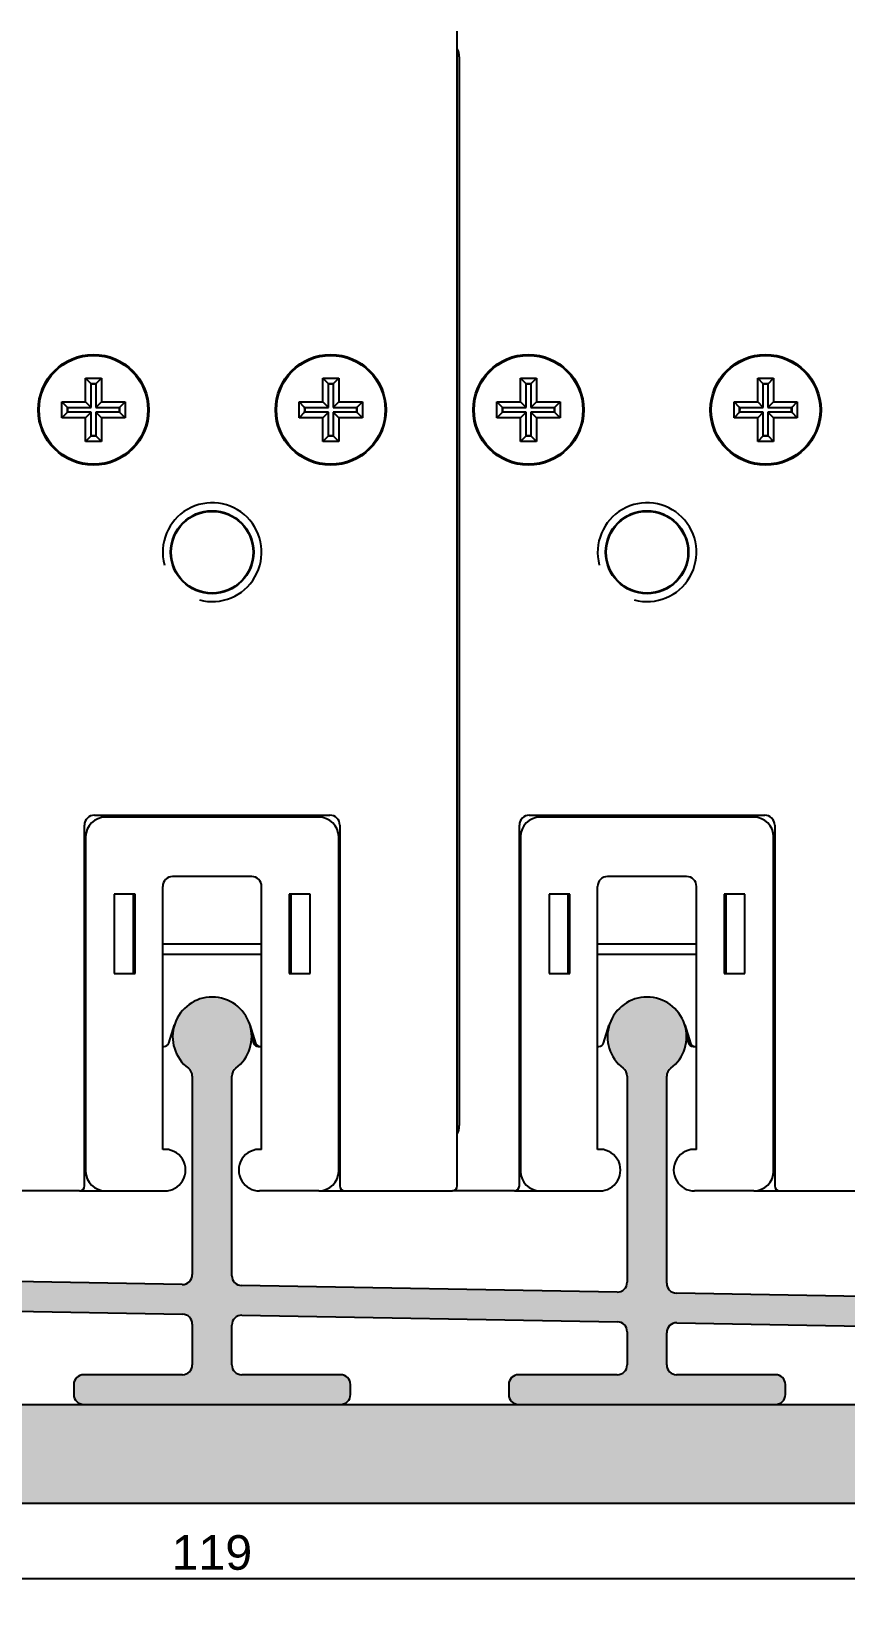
# Model space of a CAD drawing. Header units: millimetres. Extents: x -31 to 615, y 317 to 594.
# Drawn here: x 532.4 to 573.6, y 316.7 to 395.9 of the extents above; entities that cross this region are included whole.
import ezdxf
from ezdxf.enums import TextEntityAlignment as Align

# ---------------------------------------------------------------- set-up
doc = ezdxf.new("R2010")
doc.units = ezdxf.units.MM
doc.layers.add('Default', color=7, linetype='Continuous')
doc.layers.add('DV3_Default', color=7, linetype='Continuous')
doc.styles.add('SEACAD_Arial', font='arial.ttf')
doc.dimstyles.new('ISO', dxfattribs={"dimtxt": 1.75, "dimasz": 1.75, "dimexe": 0.875, "dimexo": 0, "dimgap": 0.4375, "dimtad": 1, "dimtxsty": 'SEACAD_Arial', "dimblk1": '_SE_FILLED', "dimblk2": '_SE_FILLED', "dimsah": 1, "dimcen": 0.875, "dimadec": 0, "dimazin": 0, "dimtfac": 0.5, "dimtdec": 3, "dimtmove": 0, "dimatfit": 3, "dimfxl": 1, "dimarcsym": 0})

# ---------------------------------------------------------------- blocks, each defined once
blk = doc.blocks.new('SE2')
at = {"layer": 'DV3_Default', "linetype": 'Continuous'}
h = blk.add_hatch(color=7, dxfattribs=at)
edge = h.paths.add_edge_path()
edge.add_arc((499.0035086609359, 331.1865243593265), 0.5000000000032756, 88.99952677002818, 180.0000000003322, ccw=False)
edge.add_line((499.0122389932359, 331.6864481348176), (518.0122387339328, 331.3548019057237))
edge.add_arc((518.0035086609366, 330.8548781257197), 0.4999999999879957, 0, 88.99955648856991, ccw=False)
edge.add_line((518.5035086609247, 330.8548781257197), (518.5035086609327, 328.4094447669236))
edge.add_arc((518.0035086609319, 328.4094447669237), 0.5000000000008331, 270, 359.999999999987, ccw=False)
edge.add_line((518.0035086609319, 327.9094447669228), (513.0091809090329, 327.9094447669236))
edge.add_arc((513.0091809090329, 327.4094447669233), 0.500000000000278, 90, 180)
edge.add_line((512.5091809090326, 327.4094447669233), (512.5091809090327, 326.9094447669236))
edge.add_arc((513.0091809090329, 326.9094447669239), 0.5000000000001671, 180.0000000000196, 270)
edge.add_line((513.0091809090329, 326.4094447669236), (526.0091809090328, 326.4094447669227))
edge.add_arc((526.0091809090328, 326.9094447669239), 0.5000000000001947, 270, 360)
edge.add_line((526.5091809090329, 326.9094447669239), (526.5091809090328, 327.4094447669236))
edge.add_arc((526.0091809090328, 327.4094447669233), 0.4999999999999449, 2.60551e-11, 90)
edge.add_line((526.0091809090328, 327.9094447669233), (521.0035086609324, 327.9094447669236))
edge.add_arc((521.0035086609324, 328.4094447669239), 0.5000000000001947, 180, 270, ccw=False)
edge.add_line((520.5035086609324, 328.4094447669239), (520.5035086609329, 330.8025129309236))
edge.add_arc((521.0035086609439, 330.8025129309349), 0.5000000000112692, 88.99960924279259, 180.0000000012963, ccw=False)
edge.add_line((521.0122382736431, 331.302436719), (540.0122377801329, 330.9707904938235))
edge.add_arc((540.0035086609498, 330.4708666972056), 0.4999999999465631, 0, 88.99966580406942, ccw=False)
edge.add_line((540.5035086608964, 330.4708666972056), (540.5035086609327, 328.4094447668236))
edge.add_arc((540.0035086609319, 328.4094447668236), 0.5000000000008331, 270, 359.99999999998045, ccw=False)
edge.add_line((540.0035086609319, 327.9094447668228), (535.0091809090329, 327.9094447668235))
edge.add_arc((535.0091809090329, 327.4094447668232), 0.5000000000002225, 90, 180)
edge.add_line((534.5091809090328, 327.4094447668232), (534.5091809090328, 326.9094447668235))
edge.add_arc((535.0091809090329, 326.9094447668237), 0.5000000000001671, 180.0000000000261, 270)
edge.add_line((535.0091809090329, 326.4094447668235), (548.0091809090317, 326.4094447669229))
edge.add_arc((548.0091809090317, 326.9094447668237), 0.5000000000001947, 270.0000000001302, 359.9999999999936)
edge.add_line((548.5091809090319, 326.9094447668236), (548.5091809090329, 327.4094447668234))
edge.add_arc((548.0091809090328, 327.4094447668235), 0.4999999999999449, 0, 90)
edge.add_line((548.0091809090328, 327.9094447668234), (543.0035086609324, 327.9094447668235))
edge.add_arc((543.0035086609327, 328.4094447668236), 0.5000000000001947, 180, 270, ccw=False)
edge.add_line((542.5035086609324, 328.4094447668236), (542.5035086609329, 330.4185015024235))
edge.add_arc((543.0035086609226, 330.4185015024137), 0.4999999999899529, 88.9994522970099, 179.9999999988796, ccw=False)
edge.add_line((543.012239643023, 330.9184252665433), (562.0122396775326, 330.5867790323234))
edge.add_arc((562.0035086609727, 330.086855268783), 0.5000000000025789, 0, 88.99944834765182, ccw=False)
edge.add_line((562.5035086609753, 330.086855268783), (562.5035086609327, 328.4094447669235))
edge.add_arc((562.0035086609319, 328.4094447669237), 0.5000000000008331, 270, 359.999999999987, ccw=False)
edge.add_line((562.0035086609319, 327.9094447669228), (557.0091809090327, 327.9094447669236))
edge.add_arc((557.0091809090327, 327.4094447669232), 0.500000000000278, 90, 180)
edge.add_line((556.5091809090325, 327.4094447669232), (556.5091809090328, 326.9094447669235))
edge.add_arc((557.0091809090327, 326.9094447669237), 0.4999999999999449, 180.0000000000261, 270)
edge.add_line((557.0091809090327, 326.4094447669239), (570.0091809090318, 326.4094447669232))
edge.add_arc((570.0091809090318, 326.9094447669237), 0.5000000000001947, 270.0000000001173, 360)
edge.add_line((570.5091809090319, 326.9094447669237), (570.5091809090327, 327.4094447669236))
edge.add_arc((570.0091809090318, 327.4094447669232), 0.5000000000010552, 3.25689e-11, 90)
edge.add_line((570.0091809090318, 327.9094447669243), (565.0035086609328, 327.9094447669235))
edge.add_arc((565.0035086609328, 328.4094447669237), 0.5000000000001947, 180, 270, ccw=False)
edge.add_line((564.5035086609324, 328.4094447669237), (564.5035086609328, 330.0344900740234))
edge.add_arc((565.0035086609369, 330.034490074028), 0.5000000000041638, 88.9996632465515, 180.0000000005211, ccw=False)
edge.add_line((565.0122378024362, 330.5344138703138), (584.0122299448318, 330.2027677738234))
edge.add_arc((584.0035086609698, 329.7028438403876), 0.5000000000141097, 0, 89.00056380259957, ccw=False)
edge.add_line((584.5035086609839, 329.7028438403876), (584.5035086610327, 328.4094447669235))
edge.add_arc((584.0035086610317, 328.4094447669236), 0.5000000000008331, 270.00000000010425, 359.999999999987, ccw=False)
edge.add_line((584.0035086610327, 327.9094447669228), (579.009180909133, 327.9094447669235))
edge.add_arc((579.0091809091329, 327.4094447669232), 0.500000000000278, 90, 180)
edge.add_line((578.5091809091326, 327.4094447669232), (578.509180909133, 326.9094447669235))
edge.add_arc((579.0091809091329, 326.9094447669236), 0.4999999999999449, 180.000000000013, 270)
edge.add_line((579.0091809091329, 326.4094447669237), (589.5091809091318, 326.4094447669233))
edge.add_arc((589.5091809091318, 326.9094447669237), 0.5000000000001947, 270.0000000001302, 360)
edge.add_line((590.0091809091318, 326.9094447669237), (590.0091809091329, 327.4094447669235))
edge.add_arc((589.5091809091318, 327.4094447669229), 0.5000000000010552, 6.51378e-11, 90)
edge.add_line((589.5091809091318, 327.909444766924), (587.0035086610327, 327.9094447669235))
edge.add_arc((587.0035086610327, 328.4094447669237), 0.5000000000001947, 180, 270, ccw=False)
edge.add_line((586.5035086610326, 328.4094447669237), (586.5035086610168, 329.6506500397235))
edge.add_arc((587.0035086610396, 329.6506500397313), 0.5000000000228155, 89.00033025945282, 180.0000000008924, ccw=False)
edge.add_line((587.0122319826402, 330.1505739376229), (599.0179071123317, 329.9410140987176))
edge.add_arc((599.0091809091297, 329.4410902511261), 0.5000000000130208, 0, 89.00000000192648, ccw=False)
edge.add_line((599.5091809091429, 329.4410902511261), (599.5091809091329, 328.4094447669235))
edge.add_arc((599.0091809091318, 328.4094447669236), 0.5000000000010552, 270, 359.999999999987, ccw=False)
edge.add_line((599.0091809091318, 327.9094447669225), (595.5091809091329, 327.9094447669235))
edge.add_arc((595.5091809091329, 327.4094447669232), 0.500000000000278, 90, 180)
edge.add_line((595.0091809091326, 327.4094447669232), (595.009180909133, 326.9094447669235))
edge.add_arc((595.5091809091329, 326.9094447669236), 0.4999999999999449, 180.000000000013, 270)
edge.add_line((595.5091809091329, 326.4094447669237), (600.5091809091318, 326.4094447669235))
edge.add_arc((600.5091809091318, 326.9094447669237), 0.5000000000001947, 270, 360)
edge.add_line((601.009180909132, 326.9094447669237), (601.0091809090931, 330.9151392752171))
edge.add_arc((600.5091809091988, 330.915136145834), 0.4999999999038227, 0.0003586008967619, 89.00000004316809)
edge.add_line((600.5179071120392, 331.4150599933226), (586.9947850089318, 331.6511069677139))
edge.add_arc((587.0035086607278, 332.1510308598282), 0.5000000000073579, 179.9995981056104, 269.00029241600987, ccw=False)
edge.add_line((586.5035086607329, 332.1510343670184), (586.5035086607322, 343.0052031223394))
edge.add_arc((587.0035086607418, 343.0052031223394), 0.5000000000094929, 126.7081072001294, 180, ccw=False)
edge.add_arc((585.5091809088258, 345.0094447669234), 2.000000000023704, 306.7074381357477, 592.9675637537522)
edge.add_arc((584.0035086607215, 343.0137115479466), 0.5000000000106126, 0, 52.96690000661641, ccw=False)
edge.add_line((584.5035086607322, 343.0137115479466), (584.5035086607325, 332.203396054609))
edge.add_arc((584.0035086607387, 332.203396054609), 0.4999999999937277, 269.0002995435422, 360, ccw=False)
edge.add_line((583.9947850711327, 331.7034721614232), (564.9947854040328, 332.0351183892167))
edge.add_arc((565.00350866073, 332.5350422882273), 0.5000000000093943, 179.9995981056039, 269.00033769790923, ccw=False)
edge.add_line((564.5035086607327, 332.5350457954175), (564.5035086607164, 343.0052031223402))
edge.add_arc((565.0035086607397, 343.0052031223402), 0.5000000000234817, 126.70810719001139, 180, ccw=False)
edge.add_arc((563.5091809088126, 345.0094447669235), 2.00000000001622, 306.7074381385477, 592.9675637551564)
edge.add_arc((562.0035086607709, 343.0137115478457), 0.5000000000614221, 0, 52.96690001369518, ccw=False)
edge.add_line((562.5035086608323, 343.0137115478457), (562.5035086608327, 332.5874074830573))
edge.add_arc((562.0035086608228, 332.5874074830572), 0.5000000000099369, 269.0003424435409, 360, ccw=False)
edge.add_line((561.9947854455327, 332.0874835833235), (542.9947856558326, 332.4191298132208))
edge.add_arc((543.0035086608308, 332.9190537166247), 0.5000000000106427, 179.9995980829424, 269.00036654491146, ccw=False)
edge.add_line((542.5035086608325, 332.9190572240126), (542.5035086608167, 343.0052031223236))
edge.add_arc((543.0035086608358, 343.0052031223279), 0.5000000000190408, 126.70810719105481, 180.000000000495, ccw=False)
edge.add_arc((541.5091809089798, 345.0094447669726), 2.000000000027676, 306.7074381356015, 592.9675637507736)
edge.add_arc((540.0035086608268, 343.0137115480342), 0.5000000000057413, 0, 52.96690001142957, ccw=False)
edge.add_line((540.5035086608325, 343.0137115480342), (540.5035086608327, 332.971418911489))
edge.add_arc((540.0035086607937, 332.971418911489), 0.5000000000390248, 269.00036939140057, 360, ccw=False)
edge.add_line((539.9947856806317, 332.4714950076234), (520.9947858243329, 332.8031412387509))
edge.add_arc((521.0035086608482, 333.3030651451099), 0.5000000000261706, 179.9995981019823, 269.0003858545961, ccw=False)
edge.add_line((520.5035086608343, 333.3030686523318), (520.5035086608167, 343.00520312234))
edge.add_arc((521.0035086608409, 343.00520312234), 0.5000000000242242, 126.70810719286871, 180, ccw=False)
edge.add_arc((519.5091809089129, 345.0094447669231), 2.000000000015641, 306.7074381378611, 592.9675637534508)
edge.add_arc((518.0035086608217, 343.0137115479467), 0.5000000000105264, 0, 52.96690000900429, ccw=False)
edge.add_line((518.5035086608323, 343.0137115479467), (518.5035086609197, 333.3554303398359))
edge.add_arc((518.0035086609447, 333.3554303398359), 0.4999999999748539, 269.0003885132353, 360, ccw=False)
edge.add_line((517.9947858476279, 332.8555064331234), (498.9947859480328, 333.1871526650226))
edge.add_arc((499.0035086609317, 333.687076573524), 0.5000000000116303, 179.9995975781639, 269.00040002210807, ccw=False)
edge.add_line((498.5035086609324, 333.687080085317), (498.5035086609325, 343.0052031223397))
edge.add_arc((499.0035086609417, 343.0052031223397), 0.5000000000092708, 126.7081072001215, 180, ccw=False)
edge.add_arc((497.5091809090258, 345.0094447669235), 2.000000000024504, 306.7074381357502, 592.967563754151)
edge.add_arc((496.0035086609218, 343.0137115479467), 0.500000000010524, 0, 52.96690000504259, ccw=False)
edge.add_line((496.5035086609324, 343.0137115479467), (496.5035086609324, 333.7394417682852))
edge.add_arc((496.0035086609358, 333.7394417682852), 0.4999999999966143, 269.0002960827016, 360, ccw=False)
edge.add_line((495.9947850411328, 333.2395178756233), (484.0004547058327, 333.4488796904297))
edge.add_arc((484.0091809090348, 333.9488035380203), 0.5000000000121899, 179.9996494637899, 269.0000000019249, ccw=False)
edge.add_line((483.509180909032, 333.9488065970259), (483.5091809090329, 346.9094447669237))
edge.add_arc((483.0091809090318, 346.9094447669235), 0.5000000000010552, 2.60551e-11, 90)
edge.add_line((483.0091809090318, 347.4094447669245), (482.509180909033, 347.4094447669237))
edge.add_arc((482.509180909033, 346.9094447669235), 0.5000000000002225, 90, 180)
edge.add_line((482.0091809090328, 346.9094447669235), (482.0091809090328, 326.9094447669236))
edge.add_arc((482.5091809090329, 326.9094447669239), 0.5000000000001671, 180.0000000000261, 270)
edge.add_line((482.5091809090329, 326.4094447669237), (487.5091809090318, 326.4094447669223))
edge.add_arc((487.5091809090317, 326.9094447669239), 0.5000000000001947, 270.0000000001238, 360)
edge.add_line((488.0091809090319, 326.9094447669239), (488.0091809090328, 327.4094447669237))
edge.add_arc((487.5091809090317, 327.4094447669233), 0.5000000000010552, 3.90827e-11, 90)
edge.add_line((487.5091809090317, 327.9094447669244), (484.0091809090328, 327.9094447669236))
edge.add_arc((484.0091809090328, 328.4094447669239), 0.5000000000001947, 180, 270, ccw=False)
edge.add_line((483.5091809090326, 328.4094447669239), (483.5091809090329, 331.4484257773236))
edge.add_arc((484.0091809090359, 331.448422717826), 0.5000000000124141, 89.00000000284399, 179.9996494074001, ccw=False)
edge.add_line((484.0179071122299, 331.9483465654171), (496.0122385563328, 331.7389847313235))
edge.add_arc((496.0035086609367, 331.2390609482196), 0.4999999999866541, 0, 88.99957684312272, ccw=False)
edge.add_line((496.5035086609233, 331.2390609482196), (496.5035086609326, 328.4094447669237))
edge.add_arc((496.0035086609318, 328.4094447669237), 0.5000000000008331, 270, 359.999999999987, ccw=False)
edge.add_line((496.0035086609318, 327.9094447669229), (493.5091809090329, 327.9094447669236))
edge.add_arc((493.5091809090329, 327.4094447669233), 0.500000000000278, 90, 180)
edge.add_line((493.0091809090326, 327.4094447669233), (493.0091809090329, 326.9094447669236))
edge.add_arc((493.5091809090329, 326.9094447669239), 0.4999999999999449, 180.0000000000261, 270)
edge.add_line((493.5091809090329, 326.4094447669239), (504.0091809090317, 326.4094447669225))
edge.add_arc((504.0091809090317, 326.9094447669239), 0.5000000000001947, 270.0000000001302, 360)
edge.add_line((504.5091809090318, 326.9094447669239), (504.5091809090328, 327.4094447669237))
edge.add_arc((504.0091809090317, 327.4094447669233), 0.5000000000010552, 3.25689e-11, 90)
edge.add_line((504.0091809090317, 327.9094447669244), (499.0035086609328, 327.9094447669236))
edge.add_arc((499.0035086609328, 328.4094447669239), 0.5000000000001947, 180, 270, ccw=False)
edge.add_line((498.5035086609327, 328.4094447669239), (498.5035086609327, 331.1865243593236))
blk.add_hatch(color=7, dxfattribs=at).paths.add_polyline_path([(606.0091809089232, 326.4094447669236), (477.0091809089242, 326.4094447669223), (477.0091809089246, 321.4094447669237), (606.0091809089237, 321.4094447669229)])
at = {"layer": 'DV3_Default', "color": 7, "linetype": 'Continuous'}
for p, q in [((553.9091809111, 337.4594447669), (553.9091809111, 395.8558186287)), ((554.0091809111, 394.5554512653), (554.0091809111, 340.5094447669)), ((535.3887425524, 378.0298831236), (535.1091809098, 378.3094447663)), ((535.1091809098, 378.3094447663), (535.9091809098, 378.3094447663)), ((535.1091809098, 377.1094447663), (535.1091809098, 378.3094447663)), ((535.6296192671, 378.0298831236), (535.9091809098, 378.3094447663)), ((535.9091809098, 378.3094447663), (535.9091809098, 377.1094447663)), ((547.3887425524, 378.0298831236), (547.1091809098, 378.3094447663)), ((547.1091809098, 378.3094447663), (547.9091809098, 378.3094447663)), ((547.1091809098, 377.1094447663), (547.1091809098, 378.3094447663)), ((547.6296192671, 378.0298831236), (547.9091809098, 378.3094447663)), ((547.9091809098, 378.3094447663), (547.9091809098, 377.1094447663)), ((557.3887425524, 378.0298831236), (557.1091809098, 378.3094447663)), ((557.1091809098, 378.3094447663), (557.9091809098, 378.3094447663)), ((557.1091809098, 377.1094447663), (557.1091809098, 378.3094447663)), ((557.6296192671, 378.0298831236), (557.9091809098, 378.3094447663)), ((557.9091809098, 378.3094447663), (557.9091809098, 377.1094447663)), ((569.3887425524, 378.0298831236), (569.1091809098, 378.3094447663)), ((569.1091809098, 378.3094447663), (569.9091809098, 378.3094447663)), ((569.1091809098, 377.1094447663), (569.1091809098, 378.3094447663)), ((569.6296192671, 378.0298831236), (569.9091809098, 378.3094447663)), ((569.9091809098, 378.3094447663), (569.9091809098, 377.1094447663)), ((535.3887425524, 378.0298831236), (535.3913040789, 378.0194727213)), ((535.3913040789, 376.8273215972), (535.3913040789, 378.0194727213)), ((535.6270577406, 378.0194727213), (535.6296192671, 378.0298831236)), ((535.6270577406, 378.0194727213), (535.6270577406, 376.8273215972)), ((547.3887425524, 378.0298831236), (547.3913040789, 378.0194727213)), ((547.3913040789, 376.8273215972), (547.3913040789, 378.0194727213)), ((547.6270577406, 378.0194727213), (547.6296192671, 378.0298831236)), ((547.6270577406, 378.0194727213), (547.6270577406, 376.8273215972)), ((557.3887425524, 378.0298831236), (557.3913040789, 378.0194727213)), ((557.3913040789, 376.8273215972), (557.3913040789, 378.0194727213)), ((557.6270577406, 378.0194727213), (557.6296192671, 378.0298831236)), ((557.6270577406, 378.0194727213), (557.6270577406, 376.8273215972)), ((569.3887425524, 378.0298831236), (569.3913040789, 378.0194727213)), ((569.3913040789, 376.8273215972), (569.3913040789, 378.0194727213)), ((569.6270577406, 378.0194727213), (569.6296192671, 378.0298831236)), ((569.6270577406, 378.0194727213), (569.6270577406, 376.8273215972)), ((534.1887425524, 376.8298831236), (533.9091809098, 377.1094447663)), ((533.9091809098, 376.3094447663), (533.9091809098, 377.1094447663)), ((533.9091809098, 377.1094447663), (535.1091809098, 377.1094447663)), ((534.1991529548001, 376.8273215972), (534.1887425524, 376.8298831236)), ((534.1991529548001, 376.8273215972), (535.3913040789, 376.8273215972)), ((535.3913040789, 376.8273215972), (535.1091809098, 377.1094447663)), ((535.6270577406, 376.8273215972), (535.9091809098, 377.1094447663)), ((535.6270577406, 376.8273215972), (536.8192088647, 376.8273215972)), ((535.9091809098, 377.1094447663), (537.1091809098, 377.1094447663)), ((536.8296192671, 376.8298831236), (536.8192088647, 376.8273215972)), ((536.8296192671, 376.8298831236), (537.1091809098, 377.1094447663)), ((537.1091809098, 377.1094447663), (537.1091809098, 376.3094447663)), ((546.1887425524, 376.8298831236), (545.9091809098, 377.1094447663)), ((545.9091809098, 376.3094447663), (545.9091809098, 377.1094447663)), ((545.9091809098, 377.1094447663), (547.1091809098, 377.1094447663)), ((546.1991529548001, 376.8273215972), (546.1887425524, 376.8298831236)), ((546.1991529548001, 376.8273215972), (547.3913040789, 376.8273215972)), ((547.3913040789, 376.8273215972), (547.1091809098, 377.1094447663)), ((547.6270577406, 376.8273215972), (547.9091809098, 377.1094447663)), ((547.6270577406, 376.8273215972), (548.8192088647, 376.8273215972)), ((547.9091809098, 377.1094447663), (549.1091809098, 377.1094447663)), ((548.8296192671, 376.8298831236), (548.8192088647, 376.8273215972)), ((548.8296192671, 376.8298831236), (549.1091809098, 377.1094447663)), ((549.1091809098, 377.1094447663), (549.1091809098, 376.3094447663)), ((556.1887425524, 376.8298831236), (555.9091809098, 377.1094447663)), ((555.9091809098, 376.3094447663), (555.9091809098, 377.1094447663)), ((555.9091809098, 377.1094447663), (557.1091809098, 377.1094447663)), ((556.1991529548001, 376.8273215972), (556.1887425524, 376.8298831236)), ((556.1991529548001, 376.8273215972), (557.3913040789, 376.8273215972)), ((557.3913040789, 376.8273215972), (557.1091809098, 377.1094447663)), ((557.6270577406, 376.8273215972), (557.9091809098, 377.1094447663)), ((557.6270577406, 376.8273215972), (558.8192088647, 376.8273215972)), ((557.9091809098, 377.1094447663), (559.1091809098, 377.1094447663)), ((558.8296192671, 376.8298831236), (558.8192088647, 376.8273215972)), ((558.8296192671, 376.8298831236), (559.1091809098, 377.1094447663)), ((559.1091809098, 377.1094447663), (559.1091809098, 376.3094447663)), ((568.1887425524, 376.8298831236), (567.9091809098, 377.1094447663)), ((567.9091809098, 376.3094447663), (567.9091809098, 377.1094447663)), ((567.9091809098, 377.1094447663), (569.1091809098, 377.1094447663)), ((568.1991529548001, 376.8273215972), (568.1887425524, 376.8298831236)), ((568.1991529548001, 376.8273215972), (569.3913040789, 376.8273215972)), ((569.3913040789, 376.8273215972), (569.1091809098, 377.1094447663)), ((569.6270577406, 376.8273215972), (569.9091809098, 377.1094447663)), ((569.6270577406, 376.8273215972), (570.8192088647, 376.8273215972)), ((569.9091809098, 377.1094447663), (571.1091809098, 377.1094447663)), ((570.8296192671, 376.8298831236), (570.8192088647, 376.8273215972)), ((570.8296192671, 376.8298831236), (571.1091809098, 377.1094447663)), ((571.1091809098, 377.1094447663), (571.1091809098, 376.3094447663)), ((534.1887425524, 376.589006409), (533.9091809098, 376.3094447663)), ((535.1091809098, 376.3094447663), (533.9091809098, 376.3094447663)), ((534.1887425524, 376.589006409), (534.1991529548001, 376.5915679354)), ((535.3913040789, 376.5915679354), (534.1991529548001, 376.5915679354)), ((535.3913040789, 376.5915679354), (535.1091809098, 376.3094447663)), ((535.1091809098, 375.1094447663), (535.1091809098, 376.3094447663)), ((535.3913040789, 375.3994168113), (535.3913040789, 376.5915679354)), ((536.8192088647, 376.5915679354), (535.6270577406, 376.5915679354)), ((535.6270577406, 376.5915679354), (535.9091809098, 376.3094447663)), ((535.6270577406, 376.5915679354), (535.6270577406, 375.3994168113)), ((537.1091809098, 376.3094447663), (535.9091809098, 376.3094447663)), ((535.9091809098, 376.3094447663), (535.9091809098, 375.1094447663)), ((536.8192088647, 376.5915679354), (536.8296192671, 376.589006409)), ((536.8296192671, 376.589006409), (537.1091809098, 376.3094447663)), ((546.1887425524, 376.589006409), (545.9091809098, 376.3094447663)), ((547.1091809098, 376.3094447663), (545.9091809098, 376.3094447663)), ((546.1887425524, 376.589006409), (546.1991529548001, 376.5915679354)), ((547.3913040789, 376.5915679354), (546.1991529548001, 376.5915679354)), ((547.3913040789, 376.5915679354), (547.1091809098, 376.3094447663)), ((547.1091809098, 375.1094447663), (547.1091809098, 376.3094447663)), ((547.3913040789, 375.3994168113), (547.3913040789, 376.5915679354)), ((548.8192088647, 376.5915679354), (547.6270577406, 376.5915679354)), ((547.6270577406, 376.5915679354), (547.9091809098, 376.3094447663)), ((547.6270577406, 376.5915679354), (547.6270577406, 375.3994168113)), ((549.1091809098, 376.3094447663), (547.9091809098, 376.3094447663)), ((547.9091809098, 376.3094447663), (547.9091809098, 375.1094447663)), ((548.8192088647, 376.5915679354), (548.8296192671, 376.589006409)), ((548.8296192671, 376.589006409), (549.1091809098, 376.3094447663)), ((556.1887425524, 376.589006409), (555.9091809098, 376.3094447663)), ((557.1091809098, 376.3094447663), (555.9091809098, 376.3094447663)), ((556.1887425524, 376.589006409), (556.1991529548001, 376.5915679354)), ((557.3913040789, 376.5915679354), (556.1991529548001, 376.5915679354)), ((557.3913040789, 376.5915679354), (557.1091809098, 376.3094447663)), ((557.1091809098, 375.1094447663), (557.1091809098, 376.3094447663)), ((557.3913040789, 375.3994168113), (557.3913040789, 376.5915679354)), ((558.8192088647, 376.5915679354), (557.6270577406, 376.5915679354)), ((557.6270577406, 376.5915679354), (557.9091809098, 376.3094447663)), ((557.6270577406, 376.5915679354), (557.6270577406, 375.3994168113)), ((559.1091809098, 376.3094447663), (557.9091809098, 376.3094447663)), ((557.9091809098, 376.3094447663), (557.9091809098, 375.1094447663)), ((558.8192088647, 376.5915679354), (558.8296192671, 376.589006409)), ((558.8296192671, 376.589006409), (559.1091809098, 376.3094447663)), ((568.1887425524, 376.589006409), (567.9091809098, 376.3094447663)), ((569.1091809098, 376.3094447663), (567.9091809098, 376.3094447663)), ((568.1887425524, 376.589006409), (568.1991529548001, 376.5915679354)), ((569.3913040789, 376.5915679354), (568.1991529548001, 376.5915679354)), ((569.3913040789, 376.5915679354), (569.1091809098, 376.3094447663)), ((569.1091809098, 375.1094447663), (569.1091809098, 376.3094447663)), ((569.3913040789, 375.3994168113), (569.3913040789, 376.5915679354)), ((570.8192088647, 376.5915679354), (569.6270577406, 376.5915679354)), ((569.6270577406, 376.5915679354), (569.9091809098, 376.3094447663)), ((569.6270577406, 376.5915679354), (569.6270577406, 375.3994168113)), ((571.1091809098, 376.3094447663), (569.9091809098, 376.3094447663)), ((569.9091809098, 376.3094447663), (569.9091809098, 375.1094447663)), ((570.8192088647, 376.5915679354), (570.8296192671, 376.589006409)), ((570.8296192671, 376.589006409), (571.1091809098, 376.3094447663)), ((535.3887425524, 375.389006409), (535.1091809098, 375.1094447663)), ((535.9091809098, 375.1094447663), (535.1091809098, 375.1094447663)), ((535.3913040789, 375.3994168113), (535.3887425524, 375.389006409)), ((535.6296192671, 375.389006409), (535.6270577406, 375.3994168113)), ((535.6296192671, 375.389006409), (535.9091809098, 375.1094447663)), ((547.3887425524, 375.389006409), (547.1091809098, 375.1094447663)), ((547.9091809098, 375.1094447663), (547.1091809098, 375.1094447663)), ((547.3913040789, 375.3994168113), (547.3887425524, 375.389006409)), ((547.6296192671, 375.389006409), (547.6270577406, 375.3994168113)), ((547.6296192671, 375.389006409), (547.9091809098, 375.1094447663)), ((557.3887425524, 375.389006409), (557.1091809098, 375.1094447663)), ((557.9091809098, 375.1094447663), (557.1091809098, 375.1094447663)), ((557.3913040789, 375.3994168113), (557.3887425524, 375.389006409)), ((557.6296192671, 375.389006409), (557.6270577406, 375.3994168113)), ((557.6296192671, 375.389006409), (557.9091809098, 375.1094447663)), ((569.3887425524, 375.389006409), (569.1091809098, 375.1094447663)), ((569.9091809098, 375.1094447663), (569.1091809098, 375.1094447663)), ((569.3913040789, 375.3994168113), (569.3887425524, 375.389006409)), ((569.6296192671, 375.389006409), (569.6270577406, 375.3994168113)), ((569.6296192671, 375.389006409), (569.9091809098, 375.1094447663)), ((535.5491809098, 356.2094447663), (547.4655432475, 356.2094447663)), ((546.9091809076999, 356.1094447663), (536.1091809077, 356.1094447663)), ((557.5491809098, 356.2094447663), (569.4655432475, 356.2094447663)), ((568.9091809076999, 356.1094447663), (558.1091809077, 356.1094447663)), ((535.0491809098, 337.4594447669), (535.0491809098, 355.7094447663)), ((547.9655432475, 355.7094447663), (547.9655432475, 337.4594447669)), ((557.0491809098, 337.4594447669), (557.0491809098, 355.7094447663)), ((569.9655432475, 355.7094447663), (569.9655432475, 337.4594447669)), ((535.1091809077, 355.1094447663), (535.1091809077, 338.2094447663)), ((547.9091809076999, 338.2094447663), (547.9091809076999, 355.1094447663)), ((557.1091809077, 355.1094447663), (557.1091809077, 338.2094447663)), ((569.9091809076999, 338.2094447663), (569.9091809076999, 355.1094447663)), ((543.5091809076999, 353.1094447663), (539.5091809076999, 353.1094447663)), ((565.5091809076999, 353.1094447663), (561.5091809076999, 353.1094447663)), ((537.6091809077, 352.2094447664), (536.5565396226999, 352.2094447664)), ((536.5565396226999, 352.2094447664), (536.5565396226999, 348.2094447664)), ((537.5091809098001, 352.2094447664), (537.5091809098001, 348.2094447664)), ((537.6091809077, 348.2094447664), (537.6091809077, 352.2094447664)), ((539.0091809076999, 339.3040684936), (539.0091809076999, 352.6094447663)), ((544.0091809076999, 339.3040684936), (544.0091809076999, 352.6094447663)), ((545.4091809076999, 352.2094447664), (545.4091809076999, 348.2094447664)), ((546.4618221927, 352.2094447664), (545.4091809076999, 352.2094447664)), ((545.5091809098001, 348.2094447664), (545.5091809098001, 352.2094447664)), ((546.4618221927, 348.2094447664), (546.4618221927, 352.2094447664)), ((559.6091809077, 352.2094447664), (558.5565396226999, 352.2094447664)), ((558.5565396226999, 352.2094447664), (558.5565396226999, 348.2094447664)), ((559.5091809098001, 352.2094447664), (559.5091809098001, 348.2094447664)), ((559.6091809077, 348.2094447664), (559.6091809077, 352.2094447664)), ((561.0091809076999, 339.3040684936), (561.0091809076999, 352.6094447663)), ((566.0091809076999, 339.3040684936), (566.0091809076999, 352.6094447663)), ((567.4091809076999, 352.2094447664), (567.4091809076999, 348.2094447664)), ((568.4618221927, 352.2094447664), (567.4091809076999, 352.2094447664)), ((567.5091809098001, 348.2094447664), (567.5091809098001, 352.2094447664)), ((568.4618221927, 348.2094447664), (568.4618221927, 352.2094447664)), ((539.0091809076999, 349.7094447663), (544.0091809076999, 349.7094447663)), ((539.0091809090001, 349.1753664125), (544.0091809090001, 349.1753664125)), ((561.0091809076999, 349.7094447663), (566.0091809076999, 349.7094447663)), ((561.0091809090001, 349.1753664125), (566.0091809090001, 349.1753664125)), ((536.5565396226999, 348.2094447664), (537.6091809077, 348.2094447664)), ((545.4091809076999, 348.2094447664), (546.4618221927, 348.2094447664)), ((558.5565396226999, 348.2094447664), (559.6091809077, 348.2094447664)), ((567.4091809076999, 348.2094447664), (568.4618221927, 348.2094447664)), ((539.3138425965, 344.6852001156), (539.599412641, 345.6034019723)), ((543.418949177, 345.6034019723), (543.7045192216, 344.6852001156)), ((543.5091047349, 344.9919893735), (543.6045192212, 344.6852003381)), ((561.3138425965, 344.6852001156), (561.599412641, 345.6034019723)), ((565.418949177, 345.6034019723), (565.7045192216, 344.6852001156)), ((565.5091047347, 344.9919893741001), (565.6045192212, 344.6852003381)), ((539.0091809098001, 344.5094447663), (539.075121563, 344.5094447663)), ((543.8432402547, 344.5094449888), (543.9432402551, 344.5094449888)), ((543.9432402551, 344.5094447663), (544.0091809098001, 344.5094447663)), ((561.0091809098001, 344.5094447663), (561.075121563, 344.5094447663)), ((565.8432402547, 344.5094449888), (565.9432402551, 344.5094449888)), ((565.9432402551, 344.5094447663), (566.0091809098001, 344.5094447663)), ((540.5035086608, 343.013711548), (540.5035086608, 332.9714189115)), ((542.5035086608, 332.919057224), (542.5035086608, 343.0052031223)), ((562.5035086608, 343.0137115478), (562.5035086608, 332.5874074831)), ((564.5035086607, 332.5350457954), (564.5035086607, 343.0052031223)), ((534.7991809098, 337.2094447669), (531.6591809104, 337.2094447669)), ((534.7991809098, 337.2094447669), (536.109180909, 337.2094447669)), ((536.1091809077, 337.2094447663), (539.1153000311, 337.2094447663)), ((540.0092385248, 337.7086508216), (540.0091801178, 337.7085560384)), ((543.0091232905, 337.7086508217), (543.0091816925, 337.7085560353)), ((546.9091809076999, 337.2094447663), (543.9030617842, 337.2094447663)), ((546.909180909, 337.2094447669), (548.2155432475, 337.2094447669)), ((548.2155432475, 337.2094447669), (553.6591809111, 337.2094447669)), ((556.7991809098, 337.2094447669), (553.6591809104, 337.2094447669)), ((556.7991809098, 337.2094447669), (558.109180909, 337.2094447669)), ((558.1091809077, 337.2094447663), (561.1153000311, 337.2094447663)), ((562.0092385248, 337.7086508216), (562.0091801178, 337.7085560384)), ((565.0091232905, 337.7086508216), (565.0091816925, 337.7085560353)), ((568.9091809076999, 337.2094447663), (565.9030617842, 337.2094447663)), ((568.909180909, 337.2094447669), (570.2155432475, 337.2094447669)), ((570.2155432475, 337.2094447669), (575.6591809111, 337.2094447669)), ((539.9947856806, 332.4714950076), (520.9947858243, 332.8031412388)), ((561.9947854455, 332.0874835833), (542.9947856558, 332.4191298132)), ((583.9947850711, 331.7034721614), (564.994785404, 332.0351183892)), ((521.0122382736, 331.302436719), (540.0122377801, 330.9707904938)), ((543.012239643, 330.9184252665), (562.0122396775, 330.5867790323)), ((540.5035086608999, 330.4708666972), (540.5035086608999, 328.4094447668)), ((542.5035086608999, 328.4094447668), (542.5035086608999, 330.4185015024)), ((562.503508661, 330.0868552688), (562.5035086608999, 328.4094447669)), ((564.5035086608999, 328.4094447669), (564.5035086608999, 330.034490074)), ((565.0122378024, 330.5344138703), (584.0122299448001, 330.2027677738)), ((540.0035086608999, 327.9094447668), (535.0091809090001, 327.9094447668)), ((548.0091809090001, 327.9094447668), (543.0035086608999, 327.9094447668)), ((562.0035086608999, 327.9094447669), (557.0091809090001, 327.9094447669)), ((570.0091809090001, 327.9094447669), (565.0035086608999, 327.9094447669)), ((534.5091809090001, 327.4094447668), (534.5091809090001, 326.9094447668)), ((548.5091809090001, 326.9094447668), (548.5091809090001, 327.4094447668)), ((556.5091809090001, 327.4094447669), (556.5091809090001, 326.9094447669)), ((570.5091809090001, 326.9094447669), (570.5091809090001, 327.4094447669)), ((477.0091809089, 326.4094447669), (606.0091809089, 326.4094447669)), ((535.0091809090001, 326.4094447668), (548.0091809090001, 326.4094447668)), ((557.0091809090001, 326.4094447669), (570.0091809090001, 326.4094447669)), ((477.0091809089, 321.4094447669), (606.0091809089, 321.4094447669))]:
    blk.add_line(p, q, dxfattribs=at)
for centre, radius in [((535.5091809098001, 376.7094447663), 2.80000000000018), ((535.5091809098001, 376.7094447663), 2.75), ((547.5091809098001, 376.7094447663), 2.80000000000018), ((547.5091809098001, 376.7094447663), 2.75), ((557.5091809098001, 376.7094447663), 2.80000000000018), ((557.5091809098001, 376.7094447663), 2.75), ((569.5091809098001, 376.7094447663), 2.80000000000018), ((569.5091809098001, 376.7094447663), 2.75), ((541.5091809098001, 369.5094447663), 2.099999999999909), ((541.5091809090001, 369.5094447663), 2.067), ((563.5091809098001, 369.5094447663), 2.099999999999909), ((563.5091809090001, 369.5094447663), 2.067)]:
    blk.add_circle(centre, radius, dxfattribs=at)
for centre, radius, start, end in [((553.0091809111, 394.5554512653), 1.000000000000001, 0, 25.8419327632), ((535.5091809098001, 382.3240545902), 4.295860098107038, 268.3934500373, 271.6065499627), ((535.5091809098001, 376.7094447663), 1.315320565519103, 84.85834978840002, 95.1416502116), ((547.5091809098001, 382.3240545902), 4.295860098107038, 268.3934500373, 271.6065499627), ((547.5091809098001, 376.7094447663), 1.315320565519103, 84.85834978840002, 95.1416502116), ((557.5091809098001, 382.3240545902), 4.295860098107038, 268.3934500373, 271.6065499627), ((557.5091809098001, 376.7094447663), 1.315320565519103, 84.85834978840002, 95.1416502116), ((569.5091809098001, 382.3240545902), 4.295860098107038, 268.3934500373, 271.6065499627), ((569.5091809098001, 376.7094447663), 1.315320565519103, 84.85834978840002, 95.1416502116), ((529.8945710858001, 376.7094447663), 4.295860098114656, 358.3934500373001, 1.6065499627), ((535.5091809098001, 376.7094447663), 1.315320565519103, 174.8583497884, 185.1416502116), ((535.5091809098001, 376.7094447663), 1.315320565519102, 354.8583497883999, 5.1416502116), ((541.1237907337, 376.7094447663), 4.295860098114249, 178.3934500373, 181.6065499627), ((541.8945710858001, 376.7094447663), 4.295860098114656, 358.3934500373001, 1.6065499627), ((547.5091809098001, 376.7094447663), 1.315320565519103, 174.8583497884, 185.1416502116), ((547.5091809098001, 376.7094447663), 1.315320565519102, 354.8583497883999, 5.1416502116), ((553.1237907337, 376.7094447663), 4.295860098114249, 178.3934500373, 181.6065499627), ((551.8945710858001, 376.7094447663), 4.295860098114656, 358.3934500373001, 1.6065499627), ((557.5091809098001, 376.7094447663), 1.315320565519103, 174.8583497884, 185.1416502116), ((557.5091809098001, 376.7094447663), 1.315320565519102, 354.8583497883999, 5.1416502116), ((563.1237907337, 376.7094447663), 4.295860098114249, 178.3934500373, 181.6065499627), ((563.8945710858001, 376.7094447663), 4.295860098114656, 358.3934500373001, 1.6065499627), ((569.5091809098001, 376.7094447663), 1.315320565519103, 174.8583497884, 185.1416502116), ((569.5091809098001, 376.7094447663), 1.315320565519102, 354.8583497883999, 5.1416502116), ((575.1237907337, 376.7094447663), 4.295860098114249, 178.3934500373, 181.6065499627), ((535.5091809098001, 371.0948349423001), 4.295860098114255, 88.3934500373, 91.60654996270002), ((535.5091809098001, 376.7094447663), 1.315320565519103, 264.8583497884, 275.1416502116), ((547.5091809098001, 371.0948349423001), 4.295860098114255, 88.3934500373, 91.60654996270002), ((547.5091809098001, 376.7094447663), 1.315320565519103, 264.8583497884, 275.1416502116), ((557.5091809098001, 371.0948349423001), 4.295860098114255, 88.3934500373, 91.60654996270002), ((557.5091809098001, 376.7094447663), 1.315320565519103, 264.8583497884, 275.1416502116), ((569.5091809098001, 371.0948349423001), 4.295860098114255, 88.3934500373, 91.60654996270002), ((569.5091809098001, 376.7094447663), 1.315320565519103, 264.8583497884, 275.1416502116), ((541.5091809090001, 369.5094447663), 2.5, 255, 195), ((563.5091809090001, 369.5094447663), 2.5, 255, 195), ((535.5491809098, 355.7094447663), 0.4999999999999987, 90, 180), ((536.1091809077, 355.1094447663), 0.9999999999999974, 90, 180), ((546.9091809076999, 355.1094447663), 0.9999999999999992, 0, 90), ((547.4655432475, 355.7094447663), 0.5000000000000004, 0, 90), ((557.5491809098, 355.7094447663), 0.499999999999997, 90, 180), ((558.1091809077, 355.1094447663), 0.9999999999999974, 90, 180), ((568.9091809076999, 355.1094447663), 1.000000000000001, 0, 90), ((569.4655432475, 355.7094447663), 0.5000000000000004, 0, 90), ((539.5091809076999, 352.6094447663), 0.5000000000000004, 90, 180), ((543.5091809076999, 352.6094447663), 0.5000000000000004, 0, 90), ((561.5091809076999, 352.6094447663), 0.5000000000000004, 90, 180), ((565.5091809076999, 352.6094447663), 0.5000000000000004, 0, 90), ((541.5091809090001, 345.009444767), 2.000000000027676, 306.7074381356, 232.9675637508), ((563.5091809088, 345.0094447669), 2.00000000001622, 306.7074381385, 232.9675637552), ((539.075121563, 344.7594447663), 0.2500000000000002, 270, 342.7237789338), ((543.8432402547, 344.7594449888), 0.2500000000000008, 197.2762210662, 270), ((543.9432402551, 344.7594447663), 0.2500000000000003, 197.2762210662, 270), ((561.075121563, 344.7594447663), 0.2500000000000002, 270, 342.7237789338), ((565.8432402547, 344.7594449888), 0.2500000000000008, 197.2762210662, 270), ((565.9432402551, 344.7594447663), 0.2500000000000023, 197.2762210662, 270), ((540.0035086608, 343.013711548), 0.5000000000057413, 0, 52.9669000114), ((543.0035086608, 343.0052031223), 0.5000000000190408, 126.7081071911, 180.0000000005), ((562.0035086608, 343.0137115478), 0.5000000000614221, 0, 52.96690001370001), ((565.0035086607, 343.0052031223), 0.5000000000234817, 126.70810719, 180), ((553.0091809111, 340.5094447669), 1.000000000000008, 334.1580672368, 0), ((539.1153000311, 338.2594447663), 1.049999999999999, 328.360991595, 95.8005491073), ((543.9030617842, 338.2594447663), 1.05, 84.1994508929, 211.6390084049), ((561.1153000311, 338.2594447663), 1.050000000000001, 328.360991595, 95.8005491073), ((565.9030617842, 338.2594447663), 1.049999999999999, 84.1994508929, 211.6390084049), ((536.1091809077, 338.2094447663), 1.000000000000001, 180, 270), ((546.9091809076999, 338.2094447663), 1, 270, 0), ((558.1091809077, 338.2094447663), 1.000000000000001, 180, 270), ((568.9091809076999, 338.2094447663), 0.9999999999999974, 270, 0), ((534.7991809098, 337.4594447669), 0.2500000000000002, 270, 0), ((539.1153000311, 338.2594447663), 1.049999999999999, 270, 328.3549163898), ((543.9030617842, 338.2594447663), 1.050000000000002, 211.6450836098, 270), ((548.2155432475, 337.4594447669), 0.2500000000000002, 180, 270), ((553.6591809111, 337.4594447669), 0.2500000000000002, 270, 0), ((556.7991809098, 337.4594447669), 0.2500000000000002, 270, 0), ((561.1153000311, 338.2594447663), 1.049999999999999, 270, 328.3549163898), ((565.9030617842, 338.2594447663), 1.050000000000002, 211.6450836098, 270), ((570.2155432475, 337.4594447669), 0.2500000000000002, 180, 270), ((540.0035086608, 332.9714189115), 0.5000000000390248, 269.0003693914, 0), ((543.0035086608, 332.9190537166), 0.5000000000106427, 179.9995980829, 269.0003665449), ((562.0035086608, 332.5874074831), 0.5000000000099369, 269.0003424435, 0), ((565.0035086607, 332.5350422882), 0.5000000000093943, 179.9995981056, 269.0003376979), ((540.0035086608999, 330.4708666972), 0.4999999999465631, 0, 88.9996658041), ((543.0035086608999, 330.4185015024), 0.4999999999899529, 88.999452297, 179.9999999989), ((562.003508661, 330.0868552688), 0.5000000000025789, 0, 88.99944834770001), ((565.0035086608999, 330.034490074), 0.5000000000041638, 88.9996632466, 180.0000000005), ((540.0035086608999, 328.4094447668), 0.5000000000008331, 270, 360), ((543.0035086608999, 328.4094447668), 0.5000000000001947, 180, 270), ((562.0035086608999, 328.4094447669), 0.5000000000008331, 270, 360), ((565.0035086608999, 328.4094447669), 0.5000000000001947, 180, 270), ((535.0091809090001, 327.4094447668), 0.5000000000002225, 90, 180), ((548.0091809090001, 327.4094447668), 0.4999999999999449, 0, 90), ((557.0091809090001, 327.4094447669), 0.500000000000278, 90, 180), ((570.0091809090001, 327.4094447669), 0.5000000000010552, 0, 90), ((535.0091809090001, 326.9094447668), 0.5000000000001671, 180, 270), ((548.0091809090001, 326.9094447668), 0.5000000000001947, 270.0000000001, 360), ((557.0091809090001, 326.9094447669), 0.4999999999999449, 180, 270), ((570.0091809090001, 326.9094447669), 0.5000000000001947, 270.0000000001, 0)]:
    blk.add_arc(centre, radius, start, end, dxfattribs=at)
blk = doc.blocks.new('DMBLK123')
at = {"layer": 'Default', "linetype": 'Continuous', "transparency": 16777216}
for points in [[(483.7591809630495, 317.3159563900256), (483.7591809630495, 317.8992897413644), (482.0091809090328, 317.607623065695)], [(599.2591835968298, 317.3159563900256), (601.0091836508465, 317.607623065695), (599.2591835968298, 317.8992897413644)]]:
    blk.add_hatch(color=7, dxfattribs=at).paths.add_polyline_path(points)
at = {"layer": 'Default', "color": 7, "linetype": 'Continuous', "transparency": 16777216}
for p, q in [((601.0091809091, 328.9122920211), (601.0091809091, 316.7326230387)), ((482.009180909, 326.9094447669), (482.009180909, 316.7326230387)), ((482.009180909, 317.6076230657), (601.0091836508, 317.6076230657))]:
    blk.add_line(p, q, dxfattribs=at)
at = {"layer": 'Default', "color": 7, "linetype": 'Continuous', "transparency": 16777216, "style": 'SEACAD_Arial'}
blk.add_text('119', height=1.75, dxfattribs=at).set_placement((539.4548344539, 319.7951230657), align=Align.TOP_LEFT)
blk = doc.blocks.new('_SE_FILLED')
at = {"color": 0}
blk.add_line((0, 0), (-1, 0), dxfattribs=at)
blk.add_solid([(0, 0), (-1, -0.1665), (-1, 0.1665), (0, 0)], dxfattribs=at)

msp = doc.modelspace()

# ---------------------------------------------------------------- block references
at = {"layer": 'Default'}
msp.add_blockref('SE2', (0, 0), dxfattribs=at)

# ---------------------------------------------------------------- dimensions: what is measured, and where the dimension line sits
at = {"layer": 'Default', "color": 7, "linetype": 'Continuous'}
dim = msp.add_linear_dim(base=(601.0091809091, 317.6076230657), p1=(482.009180909, 326.9094447669), p2=(601.0091809091, 328.9122920211), text='\\A1;<>', dimstyle='ISO', dxfattribs=at)
dim.commit()
dim.dimension.update_dxf_attribs({"geometry": 'DMBLK123', "text_midpoint": (541.5091822799, 317.6076230657), "dimtype": 160})

doc.saveas('drawing.dxf')
